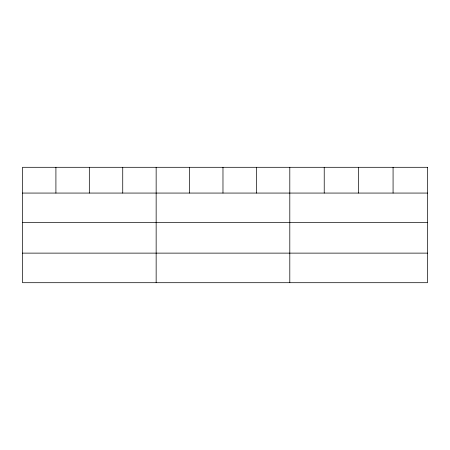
<?xml version="1.0" encoding="UTF-8"?>
<svg xmlns="http://www.w3.org/2000/svg" width="450" height="450" viewBox="0 0 450 450"><rect width="100%" height="100%" fill="white"/><g stroke="black" fill="none" stroke-linecap="round" stroke-linejoin="round"><path stroke-width="0.67" d="M22.5 193.067L427.5 193.067M22.5 222.649L427.5 222.649M22.5 253.125L427.5 253.125M393.075 167.299L393.075 193.067M358.65 167.299L358.65 193.067M324.225 167.299L324.225 193.067M289.8 167.299L289.8 282.701M256.387 167.299L256.387 193.067M222.975 167.299L222.975 193.067M189.562 167.299L189.562 193.067M156.15 167.299L156.15 282.701M122.737 167.299L122.737 193.067M89.325 167.299L89.325 193.067M55.913 167.299L55.913 193.067M427.5 167.299L22.5 167.299L22.5 282.701L427.5 282.701L427.5 167.299"/></g></svg>
